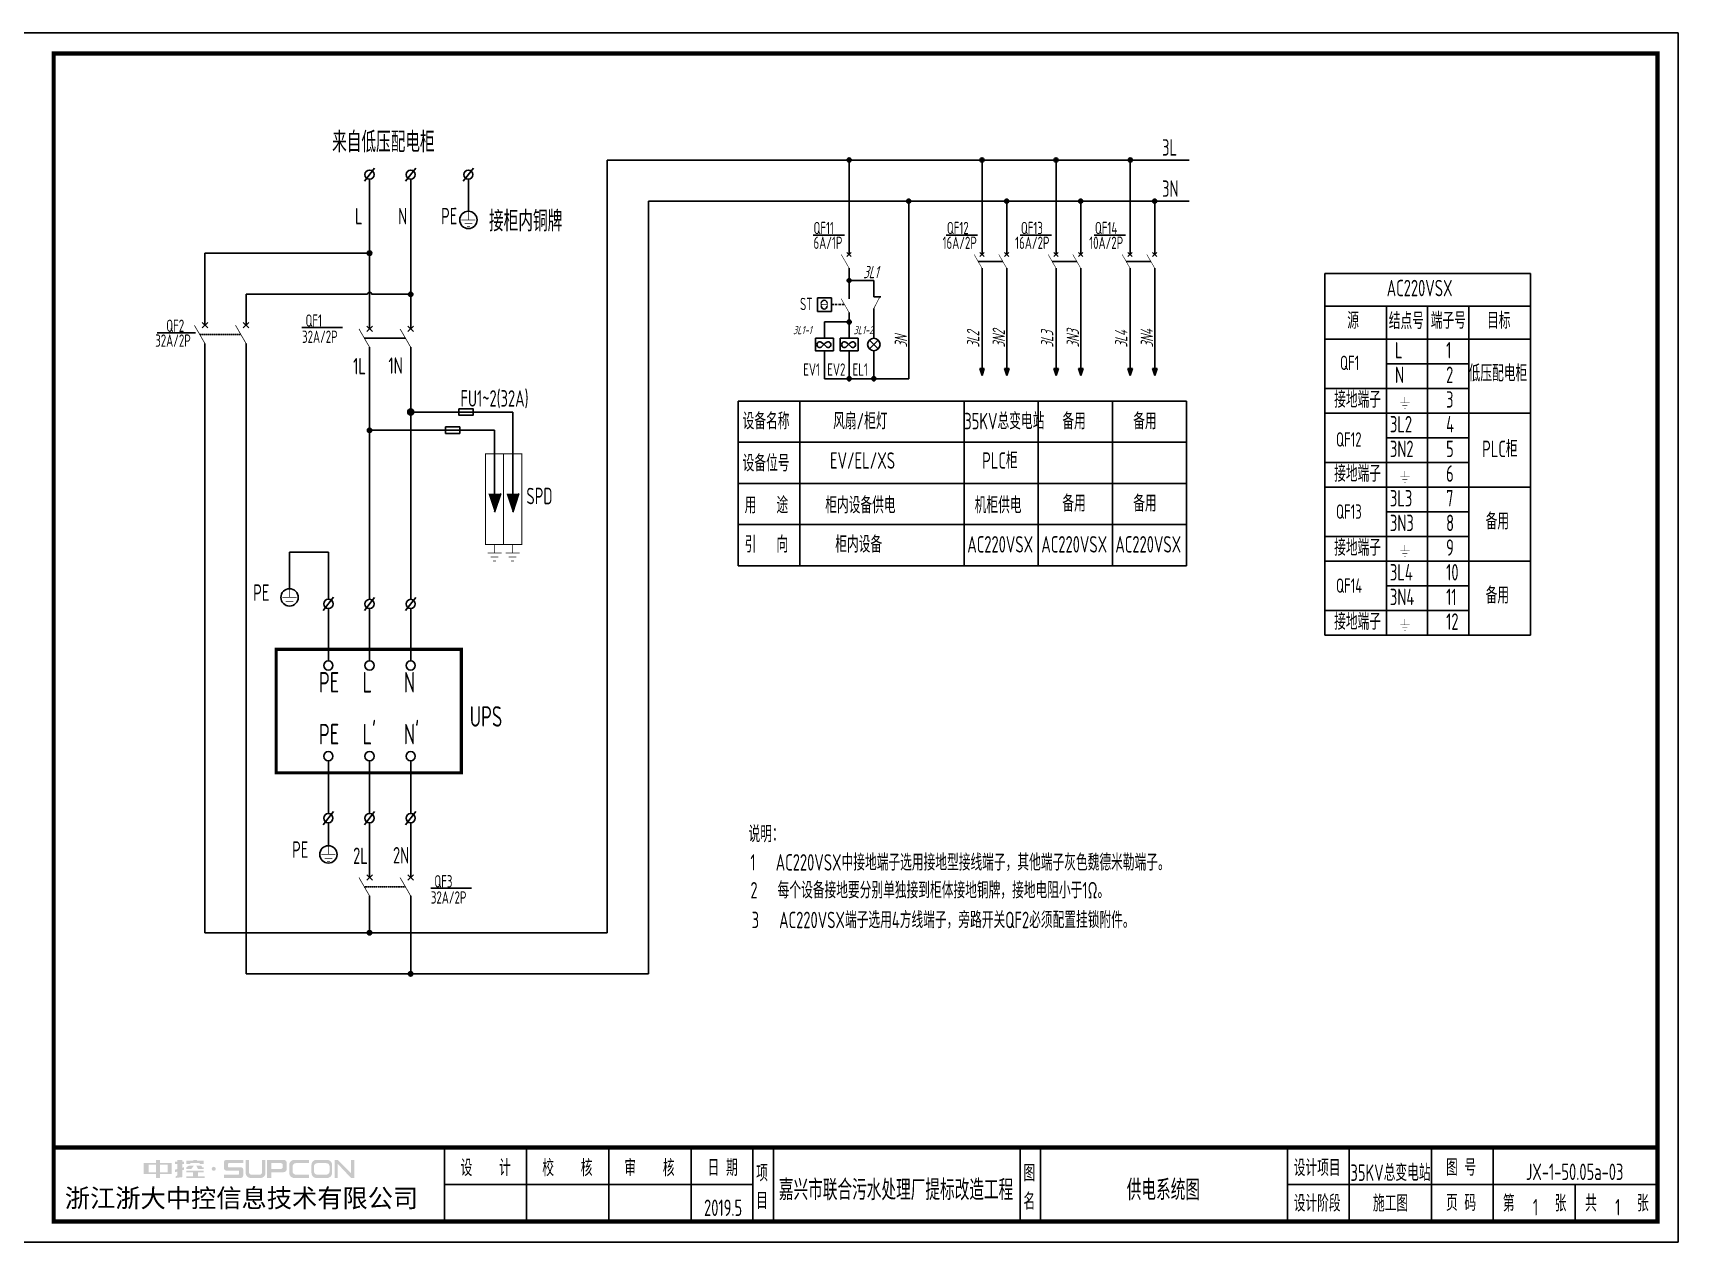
# Model space of a CAD drawing. Header units: millimetres. Extents: x 30557 to 235556, y -116603 to -73383.
# Drawn here: x 210765 to 214766, y -87105 to -84165 of the extents above; entities that cross this region are included whole.
import ezdxf
from ezdxf.enums import TextEntityAlignment as Align

# ---------------------------------------------------------------- set-up
doc = ezdxf.new("R2010")
doc.units = ezdxf.units.MM
doc.linetypes.add('DASHED2', pattern=[0.375, 0.25, -0.125])
doc.linetypes.add('ZWCAD_ISO02W100', pattern=[15, 12, -3])
for name, color, linetype in [('1', 3, 'Continuous'), ('ABDE_DENG', 4, 'Continuous'), ('AXIS', 4, 'Continuous'), ('HZ', 7, 'Continuous'), ('文本层', 2, 'Continuous')]:
    doc.layers.add(name, color=color, linetype=linetype)
doc.layers.add('_Drawing', color=7, linetype='Continuous', lineweight=25)
doc.styles.add('supcon', font='sceie.shx', dxfattribs={"width": 0.75, "height": 40, "bigfont": 'sceic.shx'})
doc.styles.add('SYS', font='romans.shx', dxfattribs={"width": 0.7})
doc.styles.add('Title', font='', dxfattribs={"height": 45})
doc.styles.add('宋体', font='')
doc.styles.get('Title').set_extended_font_data('SimHei')
doc.styles.get('宋体').set_extended_font_data('SimSun')

# ---------------------------------------------------------------- blocks, each defined once
blk = doc.blocks.new('S_301')
at = {"color": 0, "const_width": 0.3}
blk.add_lwpolyline([(0, -7.5), (-4.3, -0.06)], dxfattribs=at)
at = {"color": 0}
for points in [[(0, 0), (0, 5.72)], [(0, -7.5), (0, -10)]]:
    blk.add_lwpolyline(points, dxfattribs=at)
at = {"layer": 'HZ', "color": 7, "linetype": 'Continuous', "style": 'SYS', "width": 0.7, "flags": 1}
for tag in ['XYVALUE', 'VALUE']:
    blk.add_attdef(tag, text='', height=0.02, dxfattribs=at).set_placement((-0.55, 8.72), align=Align.MIDDLE)
blk = doc.blocks.new('1P断路器')
at = {"layer": '1', "color": 4}
for p, q in [((10913.1, 36538.9), (10903.8, 36530.3)), ((10913.1, 36530.3), (10903.8, 36538.9))]:
    blk.add_line(p, q, dxfattribs=at)
at = {"layer": 'ABDE_DENG', "linetype": 'Continuous', "xscale": 4, "yscale": 4, "zscale": 4}
blk.add_blockref('S_301', (10908.5, 36534.6), dxfattribs=at)
blk = doc.blocks.new('中控·SUPCON')
at = {"linetype": 'Continuous'}
h = blk.add_hatch(color=2, dxfattribs=at)
h.dxf.hatch_style = 1
h.paths.add_polyline_path([(34, 33), (20, 33), (20, 37), (15, 37), (15, 36), (15, 33), (0, 33), (0, 20), (13, 20), (15, 20), (15, 15), (20, 15), (20, 20), (22, 20), (34, 20)])
h.paths.add_polyline_path([(20, 30), (20, 31), (29, 31), (29, 22), (20, 22)], flags=16)
h.paths.add_polyline_path([(15, 30), (15, 22), (6, 22), (6, 31), (15, 31)], flags=16)
h.paths.add_polyline_path([(47, 32), (49, 32), (49, 35), (47, 35), (47, 37), (41, 37), (41, 35), (38, 35), (38, 32), (41, 32), (41, 25.8), (38, 25), (38, 22), (41, 22.8), (41, 18.3), (39, 17), (39, 15), (47, 16), (47, 24.5), (49, 25), (49, 28), (47, 27.5)])
h.paths.add_polyline_path([(61, 30), (55, 30), (52, 28), (52, 26), (58, 26)])
h.paths.add_polyline_path([(73, 28), (71, 28), (70, 30), (64, 30), (66, 26), (73, 26)])
h.paths.add_polyline_path([(73, 36), (64.6, 36), (64.6, 37), (60.4, 37), (60.4, 36), (52, 36), (52, 32), (56.8, 32), (56.8, 33.1), (68.2, 33.1), (68.2, 32), (73, 32)])
h.paths.add_polyline_path([(66, 22), (73, 22), (73, 24), (52, 24), (52, 22), (60, 22), (60, 17), (52, 17), (52, 15), (74, 15), (74, 17), (66, 17)])
h.paths.add_polyline_path([(82.7, 26.1, 1), (87.6, 26.1, 1)])
h.paths.add_polyline_path([(118, 28), (103.5, 28, -0.414214), (102.5, 29), (102.5, 32, -0.414214), (103.5, 33), (121, 33), (121, 37), (100.5, 37, 0.414214), (97.5, 34), (97.5, 27, 0.414214), (100.5, 24), (115, 24, -0.414214), (116, 23), (116, 20, -0.414214), (115, 19), (97.5, 19), (97.5, 15), (118, 15, 0.414214), (121, 18), (121, 25, 0.414214)])
h.paths.add_polyline_path([(128, 37), (124, 37), (124, 36), (124, 21, 0.414214), (130, 15), (142, 15, 0.414214), (148, 21), (148, 37), (144, 37), (144, 22, -0.414214), (141, 19), (131, 19, -0.414214), (128, 22)])
h.paths.add_polyline_path([(174, 26), (174, 33, 0.414214), (170, 37), (150, 37), (150, 36), (150, 15), (155, 15), (155, 22), (170, 22, 0.414214)])
h.paths.add_polyline_path([(167, 26), (155, 26), (155, 33), (167, 33, -0.414214), (169, 31), (169, 28, -0.414214)], flags=16)
h.paths.add_polyline_path([(201, 19), (185, 19, -0.414214), (181, 23), (181, 29, -0.414214), (185, 33), (201, 33), (201, 37), (183, 37, 0.414214), (177, 31), (177, 21, 0.414214), (183, 15), (201, 15)])
h.paths.add_polyline_path([(229, 21), (229, 31, 0.414214), (223, 37), (210, 37, 0.414214), (204, 31), (204, 21, 0.414214), (210, 15), (223, 15, 0.414214)])
h.paths.add_polyline_path([(207, 23), (207, 29, -0.414214), (211, 33), (222, 33, -0.414214), (226, 29), (226, 23, -0.414214), (222, 19), (211, 19, -0.414214)], flags=16)
h.paths.add_polyline_path([(236, 32.1), (252, 15), (256, 15), (256, 37), (252, 37), (252, 21), (236, 37), (232, 37), (232, 36), (232, 15), (236, 15)])
h = blk.add_hatch(color=2, dxfattribs=at)
h.dxf.hatch_style = 1
h.paths.add_polyline_path([(34, 33), (20, 33), (20, 37), (15, 37), (15, 36), (15, 33), (0, 33), (0, 20), (13, 20), (15, 20), (15, 15), (20, 15), (20, 20), (22, 20), (34, 20)])
h.paths.add_polyline_path([(20, 30), (20, 31), (29, 31), (29, 22), (20, 22)], flags=16)
h.paths.add_polyline_path([(15, 30), (15, 22), (6, 22), (6, 31), (15, 31)], flags=16)
h.paths.add_polyline_path([(47, 32), (49, 32), (49, 35), (47, 35), (47, 37), (41, 37), (41, 35), (38, 35), (38, 32), (41, 32), (41, 25.8), (38, 25), (38, 22), (41, 22.8), (41, 18.3), (39, 17), (39, 15), (47, 16), (47, 24.5), (49, 25), (49, 28), (47, 27.5)])
h.paths.add_polyline_path([(61, 30), (55, 30), (52, 28), (52, 26), (58, 26)])
h.paths.add_polyline_path([(73, 28), (71, 28), (70, 30), (64, 30), (66, 26), (73, 26)])
h.paths.add_polyline_path([(73, 36), (64.6, 36), (64.6, 37), (60.4, 37), (60.4, 36), (52, 36), (52, 32), (56.8, 32), (56.8, 33.1), (68.2, 33.1), (68.2, 32), (73, 32)])
h.paths.add_polyline_path([(66, 22), (73, 22), (73, 24), (52, 24), (52, 22), (60, 22), (60, 17), (52, 17), (52, 15), (74, 15), (74, 17), (66, 17)])
h.paths.add_polyline_path([(82.7, 26.1, 1), (87.6, 26.1, 1)])
h.paths.add_polyline_path([(118, 28), (103.5, 28, -0.414214), (102.5, 29), (102.5, 32, -0.414214), (103.5, 33), (121, 33), (121, 37), (100.5, 37, 0.414214), (97.5, 34), (97.5, 27, 0.414214), (100.5, 24), (115, 24, -0.414214), (116, 23), (116, 20, -0.414214), (115, 19), (97.5, 19), (97.5, 15), (118, 15, 0.414214), (121, 18), (121, 25, 0.414214)])
h.paths.add_polyline_path([(128, 37), (124, 37), (124, 36), (124, 21, 0.414214), (130, 15), (142, 15, 0.414214), (148, 21), (148, 37), (144, 37), (144, 22, -0.414214), (141, 19), (131, 19, -0.414214), (128, 22)])
h.paths.add_polyline_path([(174, 26), (174, 33, 0.414214), (170, 37), (150, 37), (150, 36), (150, 15), (155, 15), (155, 22), (170, 22, 0.414214)])
h.paths.add_polyline_path([(167, 26), (155, 26), (155, 33), (167, 33, -0.414214), (169, 31), (169, 28, -0.414214)], flags=16)
h.paths.add_polyline_path([(201, 19), (185, 19, -0.414214), (181, 23), (181, 29, -0.414214), (185, 33), (201, 33), (201, 37), (183, 37, 0.414214), (177, 31), (177, 21, 0.414214), (183, 15), (201, 15)])
h.paths.add_polyline_path([(229, 21), (229, 31, 0.414214), (223, 37), (210, 37, 0.414214), (204, 31), (204, 21, 0.414214), (210, 15), (223, 15, 0.414214)])
h.paths.add_polyline_path([(207, 23), (207, 29, -0.414214), (211, 33), (222, 33, -0.414214), (226, 29), (226, 23, -0.414214), (222, 19), (211, 19, -0.414214)], flags=16)
h.paths.add_polyline_path([(236, 32.1), (252, 15), (256, 15), (256, 37), (252, 37), (252, 21), (236, 37), (232, 37), (232, 36), (232, 15), (236, 15)])
h = blk.add_hatch(color=2, dxfattribs=at)
h.dxf.hatch_style = 1
h.paths.add_polyline_path([(34, 33), (20, 33), (20, 37), (15, 37), (15, 36), (15, 33), (0, 33), (0, 20), (13, 20), (15, 20), (15, 15), (20, 15), (20, 20), (22, 20), (34, 20)])
h.paths.add_polyline_path([(20, 30), (20, 31), (29, 31), (29, 22), (20, 22)], flags=16)
h.paths.add_polyline_path([(15, 30), (15, 22), (6, 22), (6, 31), (15, 31)], flags=16)
h.paths.add_polyline_path([(47, 32), (49, 32), (49, 35), (47, 35), (47, 37), (41, 37), (41, 35), (38, 35), (38, 32), (41, 32), (41, 25.8), (38, 25), (38, 22), (41, 22.8), (41, 18.3), (39, 17), (39, 15), (47, 16), (47, 24.5), (49, 25), (49, 28), (47, 27.5)])
h.paths.add_polyline_path([(61, 30), (55, 30), (52, 28), (52, 26), (58, 26)])
h.paths.add_polyline_path([(73, 28), (71, 28), (70, 30), (64, 30), (66, 26), (73, 26)])
h.paths.add_polyline_path([(73, 36), (64.6, 36), (64.6, 37), (60.4, 37), (60.4, 36), (52, 36), (52, 32), (56.8, 32), (56.8, 33.1), (68.2, 33.1), (68.2, 32), (73, 32)])
h.paths.add_polyline_path([(66, 22), (73, 22), (73, 24), (52, 24), (52, 22), (60, 22), (60, 17), (52, 17), (52, 15), (74, 15), (74, 17), (66, 17)])
h.paths.add_polyline_path([(82.7, 26.1, 1), (87.6, 26.1, 1)])
h.paths.add_polyline_path([(118, 28), (103.5, 28, -0.414214), (102.5, 29), (102.5, 32, -0.414214), (103.5, 33), (121, 33), (121, 37), (100.5, 37, 0.414214), (97.5, 34), (97.5, 27, 0.414214), (100.5, 24), (115, 24, -0.414214), (116, 23), (116, 20, -0.414214), (115, 19), (97.5, 19), (97.5, 15), (118, 15, 0.414214), (121, 18), (121, 25, 0.414214)])
h.paths.add_polyline_path([(128, 37), (124, 37), (124, 36), (124, 21, 0.414214), (130, 15), (142, 15, 0.414214), (148, 21), (148, 37), (144, 37), (144, 22, -0.414214), (141, 19), (131, 19, -0.414214), (128, 22)])
h.paths.add_polyline_path([(174, 26), (174, 33, 0.414214), (170, 37), (150, 37), (150, 36), (150, 15), (155, 15), (155, 22), (170, 22, 0.414214)])
h.paths.add_polyline_path([(167, 26), (155, 26), (155, 33), (167, 33, -0.414214), (169, 31), (169, 28, -0.414214)], flags=16)
h.paths.add_polyline_path([(201, 19), (185, 19, -0.414214), (181, 23), (181, 29, -0.414214), (185, 33), (201, 33), (201, 37), (183, 37, 0.414214), (177, 31), (177, 21, 0.414214), (183, 15), (201, 15)])
h.paths.add_polyline_path([(229, 21), (229, 31, 0.414214), (223, 37), (210, 37, 0.414214), (204, 31), (204, 21, 0.414214), (210, 15), (223, 15, 0.414214)])
h.paths.add_polyline_path([(207, 23), (207, 29, -0.414214), (211, 33), (222, 33, -0.414214), (226, 29), (226, 23, -0.414214), (222, 19), (211, 19, -0.414214)], flags=16)
h.paths.add_polyline_path([(236, 32.1), (252, 15), (256, 15), (256, 37), (252, 37), (252, 21), (236, 37), (232, 37), (232, 36), (232, 15), (236, 15)])
h = blk.add_hatch(color=2, dxfattribs=at)
h.dxf.hatch_style = 1
h.paths.add_polyline_path([(34, 33), (20, 33), (20, 37), (15, 37), (15, 36), (15, 33), (0, 33), (0, 20), (13, 20), (15, 20), (15, 15), (20, 15), (20, 20), (22, 20), (34, 20)])
h.paths.add_polyline_path([(20, 30), (20, 31), (29, 31), (29, 22), (20, 22)], flags=16)
h.paths.add_polyline_path([(15, 30), (15, 22), (6, 22), (6, 31), (15, 31)], flags=16)
h.paths.add_polyline_path([(47, 32), (49, 32), (49, 35), (47, 35), (47, 37), (41, 37), (41, 35), (38, 35), (38, 32), (41, 32), (41, 25.8), (38, 25), (38, 22), (41, 22.8), (41, 18.3), (39, 17), (39, 15), (47, 16), (47, 24.5), (49, 25), (49, 28), (47, 27.5)])
h.paths.add_polyline_path([(61, 30), (55, 30), (52, 28), (52, 26), (58, 26)])
h.paths.add_polyline_path([(73, 28), (71, 28), (70, 30), (64, 30), (66, 26), (73, 26)])
h.paths.add_polyline_path([(73, 36), (64.6, 36), (64.6, 37), (60.4, 37), (60.4, 36), (52, 36), (52, 32), (56.8, 32), (56.8, 33.1), (68.2, 33.1), (68.2, 32), (73, 32)])
h.paths.add_polyline_path([(66, 22), (73, 22), (73, 24), (52, 24), (52, 22), (60, 22), (60, 17), (52, 17), (52, 15), (74, 15), (74, 17), (66, 17)])
h.paths.add_polyline_path([(82.7, 26.1, 1), (87.6, 26.1, 1)])
h.paths.add_polyline_path([(118, 28), (103.5, 28, -0.414214), (102.5, 29), (102.5, 32, -0.414214), (103.5, 33), (121, 33), (121, 37), (100.5, 37, 0.414214), (97.5, 34), (97.5, 27, 0.414214), (100.5, 24), (115, 24, -0.414214), (116, 23), (116, 20, -0.414214), (115, 19), (97.5, 19), (97.5, 15), (118, 15, 0.414214), (121, 18), (121, 25, 0.414214)])
h.paths.add_polyline_path([(128, 37), (124, 37), (124, 36), (124, 21, 0.414214), (130, 15), (142, 15, 0.414214), (148, 21), (148, 37), (144, 37), (144, 22, -0.414214), (141, 19), (131, 19, -0.414214), (128, 22)])
h.paths.add_polyline_path([(174, 26), (174, 33, 0.414214), (170, 37), (150, 37), (150, 36), (150, 15), (155, 15), (155, 22), (170, 22, 0.414214)])
h.paths.add_polyline_path([(167, 26), (155, 26), (155, 33), (167, 33, -0.414214), (169, 31), (169, 28, -0.414214)], flags=16)
h.paths.add_polyline_path([(201, 19), (185, 19, -0.414214), (181, 23), (181, 29, -0.414214), (185, 33), (201, 33), (201, 37), (183, 37, 0.414214), (177, 31), (177, 21, 0.414214), (183, 15), (201, 15)])
h.paths.add_polyline_path([(229, 21), (229, 31, 0.414214), (223, 37), (210, 37, 0.414214), (204, 31), (204, 21, 0.414214), (210, 15), (223, 15, 0.414214)])
h.paths.add_polyline_path([(207, 23), (207, 29, -0.414214), (211, 33), (222, 33, -0.414214), (226, 29), (226, 23, -0.414214), (222, 19), (211, 19, -0.414214)], flags=16)
h.paths.add_polyline_path([(236, 32.1), (252, 15), (256, 15), (256, 37), (252, 37), (252, 21), (236, 37), (232, 37), (232, 36), (232, 15), (236, 15)])
h = blk.add_hatch(color=2, dxfattribs=at)
h.dxf.hatch_style = 1
h.paths.add_polyline_path([(34, 33), (20, 33), (20, 37), (15, 37), (15, 36), (15, 33), (0, 33), (0, 20), (13, 20), (15, 20), (15, 15), (20, 15), (20, 20), (22, 20), (34, 20)])
h.paths.add_polyline_path([(20, 30), (20, 31), (29, 31), (29, 22), (20, 22)], flags=16)
h.paths.add_polyline_path([(15, 30), (15, 22), (6, 22), (6, 31), (15, 31)], flags=16)
h.paths.add_polyline_path([(47, 32), (49, 32), (49, 35), (47, 35), (47, 37), (41, 37), (41, 35), (38, 35), (38, 32), (41, 32), (41, 25.8), (38, 25), (38, 22), (41, 22.8), (41, 18.3), (39, 17), (39, 15), (47, 16), (47, 24.5), (49, 25), (49, 28), (47, 27.5)])
h.paths.add_polyline_path([(61, 30), (55, 30), (52, 28), (52, 26), (58, 26)])
h.paths.add_polyline_path([(73, 28), (71, 28), (70, 30), (64, 30), (66, 26), (73, 26)])
h.paths.add_polyline_path([(73, 36), (64.6, 36), (64.6, 37), (60.4, 37), (60.4, 36), (52, 36), (52, 32), (56.8, 32), (56.8, 33.1), (68.2, 33.1), (68.2, 32), (73, 32)])
h.paths.add_polyline_path([(66, 22), (73, 22), (73, 24), (52, 24), (52, 22), (60, 22), (60, 17), (52, 17), (52, 15), (74, 15), (74, 17), (66, 17)])
h.paths.add_polyline_path([(82.7, 26.1, 1), (87.6, 26.1, 1)])
h.paths.add_polyline_path([(118, 28), (103.5, 28, -0.414214), (102.5, 29), (102.5, 32, -0.414214), (103.5, 33), (121, 33), (121, 37), (100.5, 37, 0.414214), (97.5, 34), (97.5, 27, 0.414214), (100.5, 24), (115, 24, -0.414214), (116, 23), (116, 20, -0.414214), (115, 19), (97.5, 19), (97.5, 15), (118, 15, 0.414214), (121, 18), (121, 25, 0.414214)])
h.paths.add_polyline_path([(128, 37), (124, 37), (124, 36), (124, 21, 0.414214), (130, 15), (142, 15, 0.414214), (148, 21), (148, 37), (144, 37), (144, 22, -0.414214), (141, 19), (131, 19, -0.414214), (128, 22)])
h.paths.add_polyline_path([(174, 26), (174, 33, 0.414214), (170, 37), (150, 37), (150, 36), (150, 15), (155, 15), (155, 22), (170, 22, 0.414214)])
h.paths.add_polyline_path([(167, 26), (155, 26), (155, 33), (167, 33, -0.414214), (169, 31), (169, 28, -0.414214)], flags=16)
h.paths.add_polyline_path([(201, 19), (185, 19, -0.414214), (181, 23), (181, 29, -0.414214), (185, 33), (201, 33), (201, 37), (183, 37, 0.414214), (177, 31), (177, 21, 0.414214), (183, 15), (201, 15)])
h.paths.add_polyline_path([(229, 21), (229, 31, 0.414214), (223, 37), (210, 37, 0.414214), (204, 31), (204, 21, 0.414214), (210, 15), (223, 15, 0.414214)])
h.paths.add_polyline_path([(207, 23), (207, 29, -0.414214), (211, 33), (222, 33, -0.414214), (226, 29), (226, 23, -0.414214), (222, 19), (211, 19, -0.414214)], flags=16)
h.paths.add_polyline_path([(236, 32.1), (252, 15), (256, 15), (256, 37), (252, 37), (252, 21), (236, 37), (232, 37), (232, 36), (232, 15), (236, 15)])
h = blk.add_hatch(color=2, dxfattribs=at)
h.dxf.hatch_style = 1
h.paths.add_polyline_path([(34, 33), (20, 33), (20, 37), (15, 37), (15, 36), (15, 33), (0, 33), (0, 20), (13, 20), (15, 20), (15, 15), (20, 15), (20, 20), (22, 20), (34, 20)])
h.paths.add_polyline_path([(20, 30), (20, 31), (29, 31), (29, 22), (20, 22)], flags=16)
h.paths.add_polyline_path([(15, 30), (15, 22), (6, 22), (6, 31), (15, 31)], flags=16)
h.paths.add_polyline_path([(47, 32), (49, 32), (49, 35), (47, 35), (47, 37), (41, 37), (41, 35), (38, 35), (38, 32), (41, 32), (41, 25.8), (38, 25), (38, 22), (41, 22.8), (41, 18.3), (39, 17), (39, 15), (47, 16), (47, 24.5), (49, 25), (49, 28), (47, 27.5)])
h.paths.add_polyline_path([(61, 30), (55, 30), (52, 28), (52, 26), (58, 26)])
h.paths.add_polyline_path([(73, 28), (71, 28), (70, 30), (64, 30), (66, 26), (73, 26)])
h.paths.add_polyline_path([(73, 36), (64.6, 36), (64.6, 37), (60.4, 37), (60.4, 36), (52, 36), (52, 32), (56.8, 32), (56.8, 33.1), (68.2, 33.1), (68.2, 32), (73, 32)])
h.paths.add_polyline_path([(66, 22), (73, 22), (73, 24), (52, 24), (52, 22), (60, 22), (60, 17), (52, 17), (52, 15), (74, 15), (74, 17), (66, 17)])
h.paths.add_polyline_path([(82.7, 26.1, 1), (87.6, 26.1, 1)])
h.paths.add_polyline_path([(118, 28), (103.5, 28, -0.414214), (102.5, 29), (102.5, 32, -0.414214), (103.5, 33), (121, 33), (121, 37), (100.5, 37, 0.414214), (97.5, 34), (97.5, 27, 0.414214), (100.5, 24), (115, 24, -0.414214), (116, 23), (116, 20, -0.414214), (115, 19), (97.5, 19), (97.5, 15), (118, 15, 0.414214), (121, 18), (121, 25, 0.414214)])
h.paths.add_polyline_path([(128, 37), (124, 37), (124, 36), (124, 21, 0.414214), (130, 15), (142, 15, 0.414214), (148, 21), (148, 37), (144, 37), (144, 22, -0.414214), (141, 19), (131, 19, -0.414214), (128, 22)])
h.paths.add_polyline_path([(174, 26), (174, 33, 0.414214), (170, 37), (150, 37), (150, 36), (150, 15), (155, 15), (155, 22), (170, 22, 0.414214)])
h.paths.add_polyline_path([(167, 26), (155, 26), (155, 33), (167, 33, -0.414214), (169, 31), (169, 28, -0.414214)], flags=16)
h.paths.add_polyline_path([(201, 19), (185, 19, -0.414214), (181, 23), (181, 29, -0.414214), (185, 33), (201, 33), (201, 37), (183, 37, 0.414214), (177, 31), (177, 21, 0.414214), (183, 15), (201, 15)])
h.paths.add_polyline_path([(229, 21), (229, 31, 0.414214), (223, 37), (210, 37, 0.414214), (204, 31), (204, 21, 0.414214), (210, 15), (223, 15, 0.414214)])
h.paths.add_polyline_path([(207, 23), (207, 29, -0.414214), (211, 33), (222, 33, -0.414214), (226, 29), (226, 23, -0.414214), (222, 19), (211, 19, -0.414214)], flags=16)
h.paths.add_polyline_path([(236, 32.1), (252, 15), (256, 15), (256, 37), (252, 37), (252, 21), (236, 37), (232, 37), (232, 36), (232, 15), (236, 15)])
blk = doc.blocks.new('supcon图框')
at = {"linetype": 'Continuous'}
for p, q in [((6145.7, 4361.7), (1987.7, 4361.7)), ((6145.7, 1421.7), (6145.7, 4361.7)), ((1987.7, 1421.7), (6145.7, 1421.7))]:
    blk.add_line(p, q, dxfattribs=at)
for p, q in [((3145.7, 1651.7), (3145.7, 1471.7)), ((3345.7, 1651.7), (3345.7, 1471.7)), ((3545.7, 1651.7), (3545.7, 1471.7)), ((3745.7, 1651.7), (3745.7, 1471.7)), ((3895.7, 1651.7), (3895.7, 1471.7)), ((3945.7, 1651.7), (3945.7, 1471.7)), ((4545.7, 1651.7), (4545.7, 1471.7)), ((4595.7, 1651.7), (4595.7, 1471.7)), ((5195.7, 1651.7), (5195.7, 1471.7)), ((5345.7, 1651.7), (5345.7, 1471.7)), ((5545.7, 1651.7), (5545.7, 1471.7)), ((5695.7, 1651.7), (5695.7, 1471.7)), ((3145.7, 1561.7), (3895.7, 1561.7)), ((5195.7, 1561.7), (6095.7, 1561.7)), ((5895.7, 1561.7), (5895.7, 1471.7))]:
    blk.add_line(p, q)
at = {"linetype": 'Continuous', "const_width": 10}
blk.add_lwpolyline([(2195.7, 4311.7), (6095.7, 4311.7), (6095.7, 1471.7), (2195.7, 1471.7)], close=True, dxfattribs=at)
blk.add_lwpolyline([(2195.7, 1651.7), (6095.7, 1651.7)], dxfattribs=at)
at = {"linetype": 'Continuous', "xscale": 2, "yscale": 2, "zscale": 2}
blk.add_blockref('中控·SUPCON', (2414.6, 1547.7), dxfattribs=at)
at = {"style": 'supcon', "width": 0.75}
for s, p in [('设    计', (3246.2, 1604.2)), ('校    核', (3444.8, 1604.2)), ('审    核', (3644.5, 1604.2)), ('日 期', (3822.5, 1604.2)), ('项', (3918.2, 1590.7)), ('图', (4568.2, 1590.7)), ('设计项目', (5268, 1604.2)), ('图 号', (5618, 1604.2)), ('目', (3918.2, 1522.9)), ('名', (4568.2, 1522.9)), ('设计阶段', (5268, 1518.1)), ('施工图', (5446.5, 1518.1)), ('页 码', (5618, 1518.1)), ('第      张', (5797, 1518.1)), ('共      张', (5997, 1518.1))]:
    blk.add_text(s, height=40, dxfattribs=at).set_placement(p, align=Align.MIDDLE)
at = {"style": 'Title'}
blk.add_text('浙江浙大中控信息技术有限公司', height=45, dxfattribs=at).set_placement((2222.8, 1506.2))
blk = doc.blocks.new('XX')
at = {"layer": 'ABDE_DENG', "linetype": 'Continuous'}
for p, q in [((-4.5, 0), (-5.5, 0)), ((-3, 0), (-4, 0)), ((-1.5, 0), (-2.5, 0)), ((0, 0), (-1, 0))]:
    blk.add_line(p, q, dxfattribs=at)
blk = doc.blocks.new('温控开关')
at = {"color": 4, "lineweight": -3}
for p, q in [((10981.5, 36493.3), (10981.5, 36523.3)), ((10981.5, 36523.3), (11011.5, 36523.3)), ((11011.5, 36523.3), (11011.5, 36508.3)), ((11011.5, 36493.3), (10981.5, 36493.3)), ((11011.5, 36508.3), (11011.5, 36493.3))]:
    blk.add_line(p, q, dxfattribs=at)
for centre, start, end in [((10995.9, 36511.4), 1.6021, 178.3979), ((10995.9, 36505.2), 181.6021, 358.3979)]:
    blk.add_arc(centre, 6.46, start, end, dxfattribs=at)
at = {"layer": 'ABDE_DENG', "linetype": 'Continuous'}
for name, p, xscale, yscale, zscale in [('S_301', (11049.8, 36521.1), 4, 4, 4), ('XX', (11039, 36508.3), 5, 5, 5)]:
    blk.add_blockref(name, p, dxfattribs=dict(at, xscale=xscale, yscale=yscale, zscale=zscale))
at = {"layer": '1', "color": 4, "style": '宋体', "width": 0.75}
blk.add_text('I', height=15, rotation=90.2156, dxfattribs=at).set_placement((11003.4, 36504.3))
blk = doc.blocks.new('风扇')
at = {"layer": 'AXIS', "color": 0, "linetype": 'ByBlock'}
blk.add_lwpolyline([(10385.5, 36501.6), (10434.1, 36501.6), (10434.1, 36467.7), (10385.5, 36467.7)], close=True, dxfattribs=at)
for centre, radius, start, end in [((10397.1, 36484.3), 7.7, 64.0101, 295.9899), ((10334.7, 36401.1), 111.5, 43.1584, 53.9119), ((10498.1, 36382.6), 136.1, 127.0612, 135.8685), ((10419.5, 36484.3), 7.7, 244.0101, 115.9899)]:
    blk.add_arc(centre, radius, start, end, dxfattribs=at)
blk = doc.blocks.new('S_302')
at = {"color": 0, "linetype": 'Continuous'}
for p, q in [((0, 3.75), (0, 0)), ((0, 0), (2.98, 0))]:
    blk.add_line(p, q, dxfattribs=at)
at = {"color": 0, "linetype": 'Continuous', "const_width": 0.3}
blk.add_lwpolyline([(0, -5), (2.78, 0.46)], dxfattribs=at)
at = {"color": 0, "linetype": 'Continuous'}
blk.add_lwpolyline([(0, -5), (0, -8.75)], dxfattribs=at)
at = {"color": 0, "linetype": 'Continuous', "style": 'SYS', "width": 0.7, "flags": 1}
for tag in ['XYVALUE', 'VALUE']:
    blk.add_attdef(tag, text='', height=0.02, dxfattribs=at).set_placement((2.5, 6.75), align=Align.MIDDLE)
blk = doc.blocks.new('常闭开关')
at = {"layer": 'ABDE_DENG', "linetype": 'Continuous', "xscale": 5, "yscale": 5, "zscale": 5}
blk.add_blockref('S_302', (10573.1, 36568.2), dxfattribs=at)

msp = doc.modelspace()

# ---------------------------------------------------------------- hatches: boundary and pattern name
h = msp.add_hatch(color=256)
h.dxf.hatch_style = 1
h.paths.add_polyline_path([(212755, -84474, 1), (212745, -84474, 1)])
h = msp.add_hatch(color=256)
h.dxf.hatch_style = 1
h.paths.add_polyline_path([(213078.1, -84474, 1), (213068.1, -84474, 1)])
h = msp.add_hatch(color=256)
h.dxf.hatch_style = 1
h.paths.add_polyline_path([(213258.1, -84474, 1), (213248.1, -84474, 1)])
h = msp.add_hatch(color=256)
h.dxf.hatch_style = 1
h.paths.add_polyline_path([(213438.6, -84474, 1), (213428.6, -84474, 1)])
h = msp.add_hatch(color=256)
h.dxf.hatch_style = 1
h.paths.add_polyline_path([(212899.9, -84574, 1), (212889.9, -84574, 1)])
h = msp.add_hatch(color=256)
h.dxf.hatch_style = 1
h.paths.add_polyline_path([(213138.1, -84574, 1), (213128.1, -84574, 1)])
h = msp.add_hatch(color=256)
h.dxf.hatch_style = 1
h.paths.add_polyline_path([(213318.1, -84574, 1), (213308.1, -84574, 1)])
h = msp.add_hatch(color=256)
h.dxf.hatch_style = 1
h.paths.add_polyline_path([(213498.1, -84574, 1), (213488.1, -84574, 1)])
h = msp.add_hatch(color=256)
h.dxf.hatch_style = 1
h.paths.add_polyline_path([(212755, -84766.9, 1), (212745, -84766.9, 1)])
h = msp.add_hatch(color=256)
h.dxf.hatch_style = 1
h.paths.add_polyline_path([(212755, -84867.6, 1), (212745, -84867.6, 1)])
h = msp.add_hatch(color=256)
h.dxf.hatch_style = 1
h.paths.add_polyline_path([(212755, -85005.9, 1), (212745, -85005.9, 1)])
h = msp.add_hatch(color=256)
h.dxf.hatch_style = 1
h.paths.add_polyline_path([(212815, -85005.9, 1), (212805, -85005.9, 1)])
at = {"layer": '1'}
h = msp.add_hatch(color=7, dxfattribs=at)
h.paths.add_polyline_path([(211583.8, -84695, 0.414214), (211578.4, -84700.4), (211583.8, -84700.4)])
h.paths.add_polyline_path([(211583.8, -84695), (211583.8, -84700.4), (211589.2, -84700.4, 0.414214)])
h.paths.add_polyline_path([(211589.2, -84700.4), (211578.4, -84700.4, 1)])
h = msp.add_hatch(color=7, dxfattribs=at)
h.paths.add_polyline_path([(211683.8, -84795, 0.414214), (211678.4, -84800.4), (211683.8, -84800.4)])
h.paths.add_polyline_path([(211683.8, -84795), (211683.8, -84800.4), (211689.2, -84800.4, 0.414214)])
h.paths.add_polyline_path([(211689.2, -84800.4), (211678.4, -84800.4, 1)])
for color, points in [(1, [(213073.1, -84980.9), (213067.5, -84980.9), (213073.1, -84997.8), (213078.7, -84980.9)]), (150, [(213138.8, -84981), (213133.1, -84981), (213127.5, -84981), (213133.1, -84997.8)]), (1, [(213253.1, -84980.9), (213247.5, -84980.9), (213253.1, -84997.8), (213258.7, -84980.9)]), (150, [(213318.8, -84981), (213313.1, -84981), (213307.5, -84981), (213313.1, -84997.8)]), (1, [(213433.1, -84980.9), (213427.5, -84980.9), (213433.1, -84997.8), (213438.7, -84980.9)]), (150, [(213498.8, -84981), (213493.1, -84981), (213487.5, -84981), (213493.1, -84997.8)]), (0, [(211887.8, -85285.1), (211872.8, -85285.1), (211887.8, -85330.1), (211902.8, -85285.1)]), (0, [(211931.8, -85285.1), (211916.8, -85285.1), (211931.8, -85330.1), (211946.8, -85285.1)])]:
    msp.add_hatch(color=color, dxfattribs=at).paths.add_polyline_path(points)
h = msp.add_hatch(color=7, dxfattribs=at)
h.paths.add_polyline_path([(211683.8, -85079.6, 0.414214), (211676.6, -85086.8), (211683.8, -85086.8)])
h.paths.add_polyline_path([(211683.8, -85079.6), (211683.8, -85086.8), (211691, -85086.8, 0.414214)])
h.paths.add_polyline_path([(211691, -85086.8), (211676.6, -85086.8, 1)])
h = msp.add_hatch(color=7, dxfattribs=at)
h.paths.add_polyline_path([(211583.6, -85124.1, 0.414214), (211576.4, -85131.3), (211583.6, -85131.3)])
h.paths.add_polyline_path([(211583.6, -85124.1), (211583.6, -85131.3), (211590.8, -85131.3, 0.414214)])
h.paths.add_polyline_path([(211590.8, -85131.3), (211576.4, -85131.3, 1)])
h = msp.add_hatch(color=7, dxfattribs=at)
h.paths.add_polyline_path([(211583.6, -86347.4, 0.414214), (211578.2, -86352.8), (211583.6, -86352.8)])
h.paths.add_polyline_path([(211583.6, -86347.4), (211583.6, -86352.8), (211589, -86352.8, 0.414214)])
h.paths.add_polyline_path([(211589, -86352.8), (211578.2, -86352.8, 1)])
h = msp.add_hatch(color=7, dxfattribs=at)
h.paths.add_polyline_path([(211683.6, -86447.4, 0.414214), (211678.2, -86452.8), (211683.6, -86452.8)])
h.paths.add_polyline_path([(211683.6, -86447.4), (211683.6, -86452.8), (211689, -86452.8, 0.414214)])
h.paths.add_polyline_path([(211689, -86452.8), (211678.2, -86452.8, 1)])

# ---------------------------------------------------------------- linework, layer by layer
at = {"color": 1}
for p, q in [((212161.7, -84474), (213576.7, -84474)), ((211183.6, -84841), (211183.6, -84700.4)), ((211183.6, -84700.4), (211583.8, -84700.4)), ((211183.6, -86352.8), (211183.6, -84935.4)), ((211583.8, -84944.1), (211583.8, -85542)), ((211183.6, -86352.8), (212161.7, -86352.8))]:
    msp.add_line(p, q, dxfattribs=at)
at = {"color": 150, "linetype": 'Continuous'}
msp.add_line((211683.8, -84849.8), (211683.8, -84520.8), dxfattribs=at)
at = {"color": 150}
for p, q in [((212261.7, -84574), (213576.7, -84574)), ((212894.9, -85005.9), (212894.9, -84574)), ((211283.6, -84841), (211283.6, -84800.4)), ((211283.6, -84800.4), (211578.8, -84800.4)), ((211688.8, -84800.4), (211588.8, -84800.4)), ((211283.6, -84935.4), (211283.6, -86452.8)), ((211683.8, -84944.2), (211683.8, -85542)), ((211283.6, -86452.8), (212261.7, -86452.8))]:
    msp.add_line(p, q, dxfattribs=at)
at = {"linetype": 'Continuous'}
for p, q in [((212662.8, -84656.7), (212739.1, -84656.7)), ((212985.9, -84656.7), (213062.2, -84656.7)), ((213165.9, -84656.7), (213242.2, -84656.7)), ((213345.9, -84656.7), (213422.2, -84656.7)), ((211419.3, -84881.5), (211518.3, -84881.5)), ((211067.1, -84894.5), (211160.4, -84894.5)), ((213210, -85060.4), (213210, -85460.4)), ((211732.5, -86244.8), (211831.5, -86244.8))]:
    msp.add_line(p, q, dxfattribs=at)
at = {"color": 4}
for p, q in [((213063.4, -84720.4), (213123.4, -84720.4)), ((213243.4, -84720.4), (213303.4, -84720.4)), ((213423.4, -84720.4), (213483.4, -84720.4))]:
    msp.add_line(p, q, dxfattribs=at)
at = {"color": 1, "lineweight": -3}
for p, q in [((212750, -84766.9), (212810, -84766.9)), ((212810, -84766.9), (212810, -84785.8))]:
    msp.add_line(p, q, dxfattribs=at)
at = {"lineweight": -3}
for p, q in [((214406.6, -84749.6), (213906.6, -84749.6)), ((213906.6, -84749.6), (213906.6, -85629.6)), ((214406.6, -84749.6), (214406.6, -85629.6)), ((214406.6, -84829.6), (213906.6, -84829.6)), ((214056.6, -84829.6), (214056.6, -85629.6)), ((214156.6, -84829.6), (214156.6, -85629.6)), ((214256.6, -84829.6), (214256.6, -85629.6)), ((214406.6, -84909.6), (213906.6, -84909.6)), ((214256.6, -84969.6), (214056.6, -84969.6)), ((214256.6, -85029.6), (213906.6, -85029.6)), ((211683.8, -85086.7), (211931.8, -85086.7)), ((211683.8, -85088.1), (211683.8, -85088.1)), ((211931.8, -85188.1), (211931.8, -85086.7)), ((212480, -85060.4), (213570, -85060.4)), ((212480, -85060.4), (212480, -85460.4)), ((212630, -85060.4), (212630, -85460.4)), ((213030, -85060.4), (213030, -85460.4)), ((213210, -85060.4), (213210, -85460.4)), ((213390, -85060.4), (213390, -85460.4)), ((213570, -85060.4), (213570, -85460.4)), ((214406.6, -85089.6), (213906.6, -85089.6)), ((211887.8, -85130.7), (211583.8, -85130.7)), ((211887.8, -85188.1), (211887.8, -85130.7)), ((212480, -85160.4), (213570, -85160.4)), ((214256.6, -85149.6), (214056.6, -85149.6)), ((214256.6, -85209.6), (213906.6, -85209.6)), ((212480, -85260.4), (213570, -85260.4)), ((214406.6, -85269.6), (213906.6, -85269.6)), ((214256.6, -85329.6), (214056.6, -85329.6)), ((212480, -85360.4), (213570, -85360.4)), ((214256.6, -85389.6), (213906.6, -85389.6)), ((214406.6, -85449.6), (213906.6, -85449.6)), ((212480, -85460.4), (213570, -85460.4)), ((214256.6, -85509.6), (214056.6, -85509.6)), ((211690.7, -85544.4), (211690.7, -85544.4)), ((214256.6, -85569.6), (213906.6, -85569.6)), ((214406.6, -85629.6), (213906.6, -85629.6))]:
    msp.add_line(p, q, dxfattribs=at)
at = {"color": 4, "linetype": 'DASHED2'}
for p, q in [((211170.7, -84898.1), (211270.7, -84898.1)), ((211570.9, -86241), (211670.9, -86241))]:
    msp.add_line(p, q, dxfattribs=at)
at = {"color": 4, "linetype": 'ZWCAD_ISO02W100', "lineweight": -3, "ltscale": 0.1}
msp.add_line((211570.9, -84906.8), (211670.9, -84906.8), dxfattribs=at)
at = {"color": 60, "lineweight": -3}
for p, q in [((211483.8, -85427.2), (211389.2, -85427.2)), ((211389.2, -85427.2), (211389.2, -85516.5)), ((211483.8, -85542), (211483.8, -85427.2)), ((211483.7, -86141.3), (211483.7, -86085.4))]:
    msp.add_line(p, q, dxfattribs=at)
at = {"lineweight": -3}
for points in [[(211800.9, -85078.8), (211835.4, -85078.8), (211835.4, -85094.6), (211800.9, -85094.6)], [(211768.8, -85122.8), (211803.3, -85122.8), (211803.3, -85138.6), (211768.8, -85138.6)]]:
    msp.add_lwpolyline(points, close=True, dxfattribs=at)
for points, const_width in [([(211865.9, -85408.6), (211909.8, -85408.6), (211909.8, -85188.1), (211865.9, -85188.1)], 2.25), ([(211909.8, -85408.6), (211953.8, -85408.6), (211953.8, -85188.1), (211909.8, -85188.1)], 2.25), ([(211356.9, -85663.7), (211356.9, -85963.7), (211806.9, -85963.7), (211806.9, -85663.7)], 7.5)]:
    msp.add_lwpolyline(points, close=True, dxfattribs=dict(at, const_width=const_width))
for centre in [(212750, -84474), (213073.1, -84474), (213253.1, -84474), (213433.6, -84474), (212894.9, -84574), (213133.1, -84574), (213313.1, -84574), (213493.1, -84574), (212750, -84766.9), (212750, -84867.6), (212750, -85005.9), (212810, -85005.9)]:
    msp.add_circle(centre, 5)
at = {"color": 150}
msp.add_arc((211583.8, -84800.4), 5, 360, 180, dxfattribs=at)
at = {"layer": '1', "color": 1, "linetype": 'Continuous'}
for p, q in [((212750, -84474), (212750, -84677.6)), ((213073.1, -84474), (213073.1, -84677.6)), ((213253.1, -84474), (213253.1, -84677.6)), ((213433.1, -84474), (213433.1, -84677.6)), ((211583.8, -84520.8), (211583.8, -84849.8)), ((212750, -84748.4), (212750, -84785.4)), ((213073.1, -84748.4), (213073.1, -84980.9)), ((213253.1, -84748.4), (213253.1, -84980.9)), ((213433.1, -84748.4), (213433.1, -84980.9)), ((212750, -84856.1), (212750, -84907.3)), ((213067.5, -84980.9), (213073.1, -84997.8)), ((213073.1, -84980.9), (213067.5, -84980.9)), ((213073.1, -84980.9), (213078.7, -84980.9)), ((213078.7, -84980.9), (213073.1, -84997.8)), ((213247.5, -84980.9), (213253.1, -84997.8)), ((213253.1, -84980.9), (213247.5, -84980.9)), ((213253.1, -84980.9), (213258.7, -84980.9)), ((213258.7, -84980.9), (213253.1, -84997.8)), ((213427.5, -84980.9), (213433.1, -84997.8)), ((213433.1, -84980.9), (213427.5, -84980.9)), ((213433.1, -84980.9), (213438.7, -84980.9)), ((213438.7, -84980.9), (213433.1, -84997.8)), ((211583.8, -85564.5), (211583.8, -85691.7)), ((211583.8, -85934.8), (211583.8, -86062.9)), ((211583.8, -86085.4), (211583.8, -86184)), ((211583.8, -86278.3), (211583.8, -86352.8))]:
    msp.add_line(p, q, dxfattribs=at)
at = {"layer": '1', "color": 7}
for p, q in [((211571.3, -84525.5), (211596.2, -84493.7)), ((211671.3, -84525.5), (211696.2, -84493.7)), ((211811.6, -84525.5), (211836.5, -84493.7)), ((211471.3, -85569.1), (211496.2, -85537.2)), ((211471.3, -85569.1), (211496.2, -85537.2)), ((211571.3, -85569.2), (211596.2, -85537.3)), ((211571.3, -85569.2), (211596.2, -85537.3)), ((211471.2, -86090.1), (211496.2, -86058.2)), ((211571.3, -86090.1), (211596.2, -86058.2))]:
    msp.add_line(p, q, dxfattribs=at)
at = {"layer": '1', "color": 60, "ltscale": 0.5}
msp.add_line((211824.1, -84520.8), (211824.1, -84598.2), dxfattribs=at)
at = {"layer": '1', "color": 150}
for p, q in [((213133.1, -84574), (213133.1, -84703.4)), ((213313.1, -84574), (213313.1, -84703.4)), ((213493.1, -84574), (213493.1, -84703.4)), ((213133.1, -84737.1), (213133.1, -84981)), ((213313.1, -84737.1), (213313.1, -84981)), ((213493.1, -84737.1), (213493.1, -84981)), ((213133.1, -84980.9), (213127.5, -84980.9)), ((213127.5, -84980.9), (213133.1, -84997.8)), ((213127.5, -84981), (213133.1, -84997.8)), ((213138.8, -84980.9), (213133.1, -84997.8)), ((213133.1, -84980.9), (213138.8, -84980.9)), ((213138.8, -84981), (213133.1, -84997.8)), ((213313.1, -84980.9), (213307.5, -84980.9)), ((213307.5, -84980.9), (213313.1, -84997.8)), ((213307.5, -84981), (213313.1, -84997.8)), ((213318.8, -84980.9), (213313.1, -84997.8)), ((213313.1, -84980.9), (213318.8, -84980.9)), ((213318.8, -84981), (213313.1, -84997.8)), ((213493.1, -84980.9), (213487.5, -84980.9)), ((213487.5, -84980.9), (213493.1, -84997.8)), ((213487.5, -84981), (213493.1, -84997.8)), ((213498.8, -84980.9), (213493.1, -84997.8)), ((213493.1, -84980.9), (213498.8, -84980.9)), ((213498.8, -84981), (213493.1, -84997.8)), ((211683.8, -85564.5), (211683.8, -85691.7)), ((211683.8, -85934.8), (211683.8, -86062.9)), ((211683.8, -86085.4), (211683.8, -86184)), ((211683.8, -86278.3), (211683.8, -86452.8))]:
    msp.add_line(p, q, dxfattribs=at)
at = {"layer": '1', "color": 0}
for p, q in [((212820.8, -84911.7), (212799.2, -84933.3)), ((212820.8, -84933.3), (212799.2, -84911.7)), ((211671.3, -85569.2), (211696.2, -85537.3)), ((211671.3, -85569.2), (211696.2, -85537.3)), ((211671.3, -86090.1), (211696.2, -86058.2))]:
    msp.add_line(p, q, dxfattribs=at)
at = {"layer": '1', "color": 0, "linetype": 'Continuous'}
for p, q in [((211887.8, -85188.1), (211887.8, -85285.1)), ((211931.8, -85188.1), (211931.8, -85285.1)), ((211902.8, -85285.1), (211887.8, -85330.1)), ((211946.8, -85285.1), (211931.8, -85330.1))]:
    msp.add_line(p, q, dxfattribs=at)
at = {"layer": '1', "color": 60}
for p, q in [((211483.7, -85691.8), (211483.7, -85564.4)), ((211483.7, -86062.9), (211483.7, -85934.8))]:
    msp.add_line(p, q, dxfattribs=at)
at = {"layer": '1', "color": 0}
for points, const_width in [([(211824.1, -84598.4), (211824.1, -84619.5)], 1.62), ([(211807.1, -84619.5), (211841.1, -84619.5)], 1.62), ([(211815.1, -84629), (211833.6, -84629)], 1.62), ([(211820.8, -84636), (211827.9, -84636)], 1.62), ([(214101.3, -85050.1), (214101.3, -85064.1)], 1.08), ([(214089.9, -85064.1), (214112.6, -85064.1)], 1.08), ([(214095.3, -85070.4), (214107.6, -85070.4)], 1.08), ([(214099.1, -85077.1), (214103.8, -85077.1)], 1.08), ([(214089.9, -85244.1), (214112.6, -85244.1)], 1.08), ([(214095.3, -85250.4), (214107.6, -85250.4)], 1.08), ([(214101.3, -85230.1), (214101.3, -85244.1)], 1.08), ([(214099.1, -85257.1), (214103.8, -85257.1)], 1.08), ([(214101.3, -85410.1), (214101.3, -85424.1)], 1.08), ([(214089.9, -85424.1), (214112.6, -85424.1)], 1.08), ([(214095.3, -85430.4), (214107.6, -85430.4)], 1.08), ([(214099.1, -85437.1), (214103.8, -85437.1)], 1.08), ([(211389.2, -85516.5), (211389.2, -85537.6)], 1.62), ([(211372.1, -85537.6), (211406.2, -85537.6)], 1.62), ([(211380.2, -85547), (211398.6, -85547)], 1.62), ([(214089.9, -85604.1), (214112.6, -85604.1)], 1.08), ([(214095.3, -85610.4), (214107.6, -85610.4)], 1.08), ([(214101.3, -85590.1), (214101.3, -85604.1)], 1.08), ([(214099.1, -85617.1), (214103.8, -85617.1)], 1.08), ([(211466.7, -86162.4), (211500.8, -86162.4)], 1.62), ([(211474.8, -86171.9), (211493.2, -86171.9)], 1.62), ([(211483.7, -86141.3), (211483.7, -86162.4)], 1.62), ([(211480.4, -86178.9), (211487.5, -86178.9)], 1.62)]:
    msp.add_lwpolyline(points, dxfattribs=dict(at, const_width=const_width))
at = {"layer": '1', "color": 2, "const_width": 1.62}
for points in [[(211887.8, -85408.6), (211887.8, -85429.7)], [(211931.8, -85408.6), (211931.8, -85429.7)], [(211904.9, -85429.7), (211870.8, -85429.7)], [(211896.8, -85439.2), (211878.4, -85439.2)], [(211891.1, -85449.1), (211884, -85449.1)], [(211948.9, -85429.7), (211914.8, -85429.7)], [(211940.8, -85439.2), (211922.3, -85439.2)], [(211935.1, -85449.1), (211928, -85449.1)]]:
    msp.add_lwpolyline(points, dxfattribs=at)
at = {"layer": '1', "color": 7}
for centre, radius in [((211583.8, -84509.6), 11.2), ((211683.8, -84509.6), 11.2), ((211824.1, -84509.6), 11.2), ((211583.8, -84700.4), 5.4), ((211683.8, -84800.4), 5.4), ((211683.8, -85086.7), 7.2), ((211483.8, -85553.2), 11.2), ((211483.8, -85553.2), 11.2), ((211583.8, -85553.3), 11.2), ((211583.8, -85553.3), 11.2), ((211483.7, -85703), 11.2), ((211583.8, -85703), 11.2), ((211683.8, -85703), 11.2), ((211483.7, -85923.6), 11.2), ((211583.8, -85923.6), 11.2), ((211683.8, -85923.6), 11.2), ((211483.7, -86074.2), 11.2), ((211583.8, -86074.2), 11.2), ((211583.6, -86352.8), 5.4), ((211683.6, -86452.8), 5.4)]:
    msp.add_circle(centre, radius, dxfattribs=at)
at = {"layer": '1', "color": 0}
for centre, radius in [((212810, -84922.5), 15.2), ((211683.8, -85553.3), 11.2), ((211683.8, -85553.3), 11.2), ((211683.8, -86074.2), 11.2)]:
    msp.add_circle(centre, radius, dxfattribs=at)
at = {"layer": 'AXIS', "color": 1, "linetype": 'ByBlock'}
for p, q in [((212161.7, -84474), (212161.7, -86352.8)), ((212750, -84867.6), (212690, -84867.6)), ((212690, -84907.3), (212690, -84867.6)), ((212810, -84856.1), (212810, -84907.2))]:
    msp.add_line(p, q, dxfattribs=at)
at = {"layer": 'AXIS', "color": 150, "linetype": 'ByBlock'}
for p, q in [((212261.7, -84574), (212261.7, -86452.8)), ((212690, -84937.8), (212690, -85005.9)), ((212750, -84937.8), (212750, -85005.9)), ((212810, -84937.7), (212810, -85005.9)), ((212894.9, -85005.9), (212690, -85005.9))]:
    msp.add_line(p, q, dxfattribs=at)
at = {"layer": 'AXIS', "color": 0, "linetype": 'ByBlock'}
for centre in [(211824.1, -84619.5), (211389.2, -85537.6), (211483.7, -86162.4)]:
    msp.add_circle(centre, 21.1, dxfattribs=at)

# ---------------------------------------------------------------- block references
msp.add_blockref('supcon图框', (208620, -88526.7))
at = {"lineweight": -3}
for name, p, xscale, yscale, zscale in [('1P断路器', (200478, -125804.8), 1.125, 1.125, 1.125), ('1P断路器', (200801.1, -125804.8), 1.125, 1.125, 1.125), ('1P断路器', (200861.1, -125804.8), 1.125, 1.125, 1.125), ('1P断路器', (200981.1, -125804.8), 1.125, 1.125, 1.125), ('1P断路器', (201041.1, -125804.8), 1.125, 1.125, 1.125), ('1P断路器', (201161.1, -125804.8), 1.125, 1.125, 1.125), ('1P断路器', (201221.1, -125804.8), 1.125, 1.125, 1.125), ('温控开关', (200319, -125897.4), 1.125, 1.125, 1.125), ('常闭开关', (200915.3, -125946.2), 1.125, 1.125, 1.125), ('1P断路器', (194820.9, -139677.3), 1.5, 1.5, 1.5), ('1P断路器', (194920.9, -139677.3), 1.5, 1.5, 1.5), ('1P断路器', (195221.1, -139686.1), 1.5, 1.5, 1.5), ('1P断路器', (195321.1, -139686.1), 1.5, 1.5, 1.5), ('风扇', (203321.2, -117758.7), 0.9000000000000001, 0.9000000000000001, 0.9000000000000001), ('风扇', (203381.2, -117758.7), 0.9000000000000001, 0.9000000000000001, 0.9000000000000001), ('1P断路器', (195221.1, -141020.2), 1.5, 1.5, 1.5), ('1P断路器', (195321.1, -141020.2), 1.5, 1.5, 1.5)]:
    msp.add_blockref(name, p, dxfattribs=dict(at, xscale=xscale, yscale=yscale, zscale=zscale))

# ---------------------------------------------------------------- texts
at = {"style": 'supcon', "width": 0.75}
for s, p in [('L', (214077.3, -84956.3)), ('N', (214077.3, -85016.3)), ('3L2', (214065, -85136.3)), ('3N2', (214065, -85196.3)), ('3L3', (214065, -85316.3)), ('3N3', (214065, -85376.3)), ('3L4', (214065, -85496.3)), ('3N4', (214065, -85556.3))]:
    msp.add_text(s, height=40, dxfattribs=at).set_placement(p)
at = {"color": 3, "style": 'supcon', "width": 0.75}
for s, p in [('35KV总变电站', (214066.4, -86934)), ('2019.5', (212443.5, -87021.5))]:
    msp.add_text(s, height=40, dxfattribs=at).set_placement(p, align=Align.MIDDLE)
at = {"layer": '1', "color": 0, "style": 'supcon', "width": 0.75}
for s, height, p in [('来自低压配电柜', 50, (211492.7, -84455.1)), ('3L', 40, (213511, -84463.5)), ('3N', 40, (213511, -84563.5)), ('L', 40, (211548.5, -84630.5)), ('N', 40, (211653.4, -84630.5)), ('接柜内铜牌', 50, (211874.3, -84647.5)), ('QF11', 30, (212663.3, -84654.3)), ('QF12', 30, (212987.6, -84654.3)), ('QF13', 30, (213167.6, -84654.3)), ('QF14', 30, (213347.6, -84654.3)), ('6A/1P', 30, (212663.3, -84690.2)), ('16A/2P', 30, (212977.1, -84690.2)), ('16A/2P', 30, (213153.7, -84690.2)), ('10A/2P', 30, (213333.7, -84690.2)), ('ST', 30, (212630.6, -84839)), ('QF1', 30, (211428.1, -84879.3)), ('QF2', 30, (211089.4, -84892)), ('32A/2P', 30, (211419.7, -84918.7)), ('32A/2P', 30, (211062.6, -84928)), ('1L', 40, (211543.8, -84995.1)), ('1N', 40, (211629.7, -84993.9)), ('EV1', 30, (212638.4, -84998.4)), ('EV2', 30, (212696.8, -84998.4)), ('EL1', 30, (212758.4, -84998.4)), ('FU1~2(32A)', 40, (211804.8, -85073.6)), ('设备名称', 40, (212491, -85128.8)), ('设备位号', 40, (212491, -85231.1)), ('SPD', 40, (211965.2, -85310.9)), ('用   途', 40, (212495.9, -85333.1)), ('引   向', 40, (212495.9, -85428.4)), ('PE', 40, (211300.9, -85545.8)), ('UPS', 50, (211827.4, -85851.9)), ('PE', 40, (211395.5, -86170.6)), ('2L', 40, (211543.8, -86185.7)), ('2N', 40, (211640.7, -86184.4)), ('QF3', 30, (211741.3, -86242.7)), ('32A/2P', 30, (211732.9, -86282))]:
    msp.add_text(s, height=height, dxfattribs=at).set_placement(p)
msp.add_text('PE', height=40, rotation=0.2156, dxfattribs=at).set_placement((211757.8, -84630.5))
at = {"layer": '1', "color": 0, "style": 'supcon', "oblique": 15, "width": 0.75}
for s, height, rotation, p in [('3L1', 30, 0.2156, (212784.2, -84761.5)), ('3L1-1', 20, 0.2156, (212613.6, -84897.5)), ('3L1-2', 20, 0.2156, (212760.6, -84897.5)), ('3L2', 30, 90.2156, (213066.5, -84929.9)), ('3N2', 30, 90.2156, (213129, -84929.9)), ('3L3', 30, 90.2156, (213246.5, -84929.9)), ('3N3', 30, 90.2156, (213309, -84929.9)), ('3L4', 30, 90.2156, (213426.5, -84929.9)), ('3N4', 30, 90.2156, (213489, -84929.9)), ('3N', 30, 90.2156, (212890.8, -84929.9))]:
    msp.add_text(s, height=height, rotation=rotation, dxfattribs=at).set_placement(p)
at = {"layer": '1', "color": 7, "style": 'supcon', "width": 0.75}
for s, height, p in [('风扇/柜灯', 40, (212711.1, -85128.8)), ('35KV总变电站', 40, (213030, -85128.8)), ('备用', 40, (213268.4, -85128.8)), ('备用', 40, (213440.8, -85128.8)), ('EV/EL/XS', 40, (212703.5, -85224.6)), ('PLC柜', 40, (213073.5, -85224.6)), ('柜内设备供电', 40, (212691.9, -85333.1)), ('机柜供电', 40, (213055.3, -85333.1)), ('备用', 40, (213268.4, -85328.8)), ('备用', 40, (213440.8, -85328.8)), ('柜内设备', 40, (212716.2, -85428.4)), ('AC220VSX', 40, (213037.3, -85428.4)), ('AC220VSX', 40, (213217.3, -85428.4)), ('AC220VSX', 40, (213397.3, -85428.4)), ('PE', 50, (211460.7, -85768.8)), ('L', 50, (211566.9, -85768.8)), ('N', 50, (211667.2, -85768.8)), ('PE', 50, (211460.7, -85894.9)), ("L'", 50, (211566.9, -85894.9)), ("N'", 50, (211667.2, -85894.9)), ('说明：', 40, (212505.4, -86132.7)), ('1   AC220VSX中接地端子选用接地型接线端子，其他端子灰色魏德米勒端子。', 40, (212509.9, -86201.7)), ('2   每个设备接地要分别单独接到柜体接地铜牌，接地电阻小于1Ω。', 40, (212509.9, -86269.4)), ('3   AC220VSX端子选用4方线端子，旁路开关QF2必须配置挂锁附件。', 40, (212513, -86341.7))]:
    msp.add_text(s, height=height, dxfattribs=at).set_placement(p)
at = {"layer": '_Drawing', "color": 3, "style": 'supcon', "width": 0.75}
for s, height, p in [('JX-1-50.05a-03', 40, (214514.2, -86934)), ('嘉兴市联合污水处理厂提标改造工程', 50, (212864.1, -86975.4)), ('供电系统图', 50, (213514.1, -86975.4)), ('1', 40, (214419, -87020.1)), ('1', 40, (214619, -87020.1))]:
    msp.add_text(s, height=height, dxfattribs=at).set_placement(p, align=Align.MIDDLE)
at = {"layer": '文本层', "color": 0, "style": 'supcon', "width": 0.75}
for s, p in [('AC220VSX', (214057.2, -84805.3)), ('源', (213961.2, -84884.4)), ('结点号', (214062.2, -84885.3)), ('端子号 ', (214164.3, -84884.4)), ('目标', (214301.1, -84884.4)), ('1', (214201.6, -84956.3)), ('2', (214201.6, -85016.3)), ('3', (214201.6, -85076.3)), ('4', (214201.6, -85136.3)), ('5', (214201.6, -85196.3)), ('6', (214201.6, -85256.3)), ('7', (214201.6, -85316.3)), ('8', (214201.6, -85376.3)), ('9', (214201.6, -85436.3)), ('10', (214201.6, -85496.3)), ('11', (214201.6, -85556.3)), ('12', (214201.6, -85616.3))]:
    msp.add_text(s, height=40, dxfattribs=at).set_placement(p)
at = {"layer": '文本层', "color": 7, "style": 'supcon', "width": 0.75}
for s, height, p in [('QF1', 35, (213943.6, -84984.7)), ('低压配电柜', 40, (214256.4, -85012.5)), ('接地端子', 40, (213929.3, -85076.3)), ('QF12', 35, (213933.9, -85170.9)), ('PLC柜', 40, (214289.2, -85196.3)), ('接地端子', 40, (213929.3, -85256.3)), ('QF13', 35, (213933.9, -85346.3)), ('备用', 40, (214297.7, -85372.3)), ('接地端子', 40, (213929.3, -85436.3)), ('QF14', 35, (213933.9, -85526.3)), ('备用', 40, (214297.7, -85552.3)), ('接地端子', 40, (213929.3, -85616.3))]:
    msp.add_text(s, height=height, dxfattribs=at).set_placement(p)

doc.saveas('drawing.dxf')
